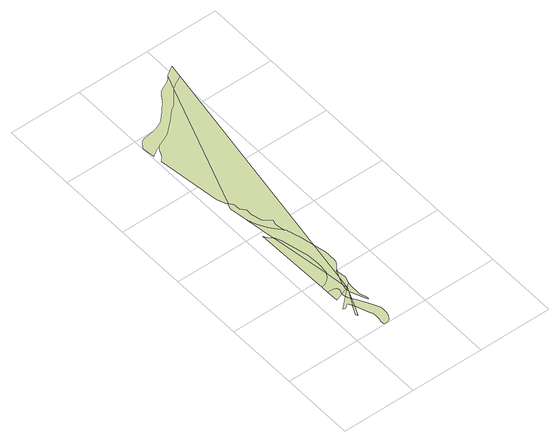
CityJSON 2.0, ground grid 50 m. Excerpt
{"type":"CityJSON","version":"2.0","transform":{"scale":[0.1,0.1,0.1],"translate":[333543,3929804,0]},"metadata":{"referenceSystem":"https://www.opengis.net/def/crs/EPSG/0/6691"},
"CityObjects":{
"landuse1":{"type":"LandUse","attributes":{"class":"204","LandUseDetailAttribute.orgLandUse":"10500","LandUseDetailAttribute.prefecture":"14","LandUseDetailAttribute.city":"14150","LandUseDetailAttribute.note":"都道府県","LandUseDetailAttribute.surveyYear":2015},"geometry":[{"type":"MultiSurface","lod":"1","boundaries":[[[0,1,2,3]]]}]},
"landuse2":{"type":"LandUse","attributes":{"class":"205","LandUseDetailAttribute.orgLandUse":"10600","LandUseDetailAttribute.prefecture":"14","LandUseDetailAttribute.city":"14150","LandUseDetailAttribute.note":"都道府県","LandUseDetailAttribute.surveyYear":2015},"geometry":[{"type":"MultiSurface","lod":"1","boundaries":[[[4,5,6,7,8,9,10,11,12,13,14,0,15]]]}]},
"landuse3":{"type":"LandUse","attributes":{"class":"205","LandUseDetailAttribute.orgLandUse":"10600","LandUseDetailAttribute.prefecture":"14","LandUseDetailAttribute.city":"14150","LandUseDetailAttribute.note":"都道府県","LandUseDetailAttribute.surveyYear":2015},"geometry":[{"type":"MultiSurface","lod":"1","boundaries":[[[15,0,3,16]]]}]},
"landuse4":{"type":"LandUse","attributes":{"class":"205","LandUseDetailAttribute.orgLandUse":"10600","LandUseDetailAttribute.prefecture":"14","LandUseDetailAttribute.city":"14150","LandUseDetailAttribute.note":"都道府県","LandUseDetailAttribute.surveyYear":2015},"geometry":[{"type":"MultiSurface","lod":"1","boundaries":[[[17,18,19,20,21,22,23,24,25,26]]]}]},
"landuse5":{"type":"LandUse","attributes":{"class":"205","LandUseDetailAttribute.orgLandUse":"10600","LandUseDetailAttribute.prefecture":"14","LandUseDetailAttribute.city":"14150","LandUseDetailAttribute.note":"都道府県","LandUseDetailAttribute.surveyYear":2015},"geometry":[{"type":"MultiSurface","lod":"1","boundaries":[[[27,28,29,30,31,32,33,34,35,36,37,38,39,40,41,42,43,44,45,46,47,16,3]]]}]},
"landuse6":{"type":"LandUse","attributes":{"class":"204","LandUseDetailAttribute.orgLandUse":"10500","LandUseDetailAttribute.prefecture":"14","LandUseDetailAttribute.city":"14150","LandUseDetailAttribute.note":"都道府県","LandUseDetailAttribute.surveyYear":2015},"geometry":[{"type":"MultiSurface","lod":"1","boundaries":[[[48,5,4,15,49]]]}]},
"landuse7":{"type":"LandUse","attributes":{"class":"204","LandUseDetailAttribute.orgLandUse":"10500","LandUseDetailAttribute.prefecture":"14","LandUseDetailAttribute.city":"14150","LandUseDetailAttribute.note":"都道府県","LandUseDetailAttribute.surveyYear":2015},"geometry":[{"type":"MultiSurface","lod":"1","boundaries":[[[50,26,51,5,48]]]}]},
"landuse8":{"type":"LandUse","attributes":{"class":"204","LandUseDetailAttribute.orgLandUse":"10500","LandUseDetailAttribute.prefecture":"14","LandUseDetailAttribute.city":"14150","LandUseDetailAttribute.note":"都道府県","LandUseDetailAttribute.surveyYear":2015},"geometry":[{"type":"MultiSurface","lod":"1","boundaries":[[[49,15,16,52]]]}]},
"landuse9":{"type":"LandUse","attributes":{"class":"204","LandUseDetailAttribute.orgLandUse":"10500","LandUseDetailAttribute.prefecture":"14","LandUseDetailAttribute.city":"14150","LandUseDetailAttribute.note":"都道府県","LandUseDetailAttribute.surveyYear":2015},"geometry":[{"type":"MultiSurface","lod":"1","boundaries":[[[53,54,55,56,57,58,24,23,22,21,20,19,18,17,26,50,59,60,61]]]}]},
"landuse10":{"type":"LandUse","attributes":{"class":"203","LandUseDetailAttribute.orgLandUse":"10400","LandUseDetailAttribute.prefecture":"14","LandUseDetailAttribute.city":"14150","LandUseDetailAttribute.note":"都道府県","LandUseDetailAttribute.surveyYear":2015},"geometry":[{"type":"MultiSurface","lod":"1","boundaries":[[[62,48,49]]]}]},
"landuse11":{"type":"LandUse","attributes":{"class":"203","LandUseDetailAttribute.orgLandUse":"10400","LandUseDetailAttribute.prefecture":"14","LandUseDetailAttribute.city":"14150","LandUseDetailAttribute.note":"都道府県","LandUseDetailAttribute.surveyYear":2015},"geometry":[{"type":"MultiSurface","lod":"1","boundaries":[[[62,49,52]]]}]},
"landuse12":{"type":"LandUse","attributes":{"class":"203","LandUseDetailAttribute.orgLandUse":"10400","LandUseDetailAttribute.prefecture":"14","LandUseDetailAttribute.city":"14150","LandUseDetailAttribute.note":"都道府県","LandUseDetailAttribute.surveyYear":2015},"geometry":[{"type":"MultiSurface","lod":"1","boundaries":[[[62,50,48]]]}]},
"landuse13":{"type":"LandUse","attributes":{"class":"203","LandUseDetailAttribute.orgLandUse":"10400","LandUseDetailAttribute.prefecture":"14","LandUseDetailAttribute.city":"14150","LandUseDetailAttribute.note":"都道府県","LandUseDetailAttribute.surveyYear":2015},"geometry":[{"type":"MultiSurface","lod":"1","boundaries":[[[61,60,59,50,62]]]}]},
"landuse14":{"type":"LandUse","attributes":{"class":"203","LandUseDetailAttribute.orgLandUse":"10400","LandUseDetailAttribute.prefecture":"14","LandUseDetailAttribute.city":"14150","LandUseDetailAttribute.note":"都道府県","LandUseDetailAttribute.surveyYear":2015},"geometry":[{"type":"MultiSurface","lod":"1","boundaries":[[[63,64,65,66,62,52,67,68,69]]]}]},
"landuse15":{"type":"LandUse","attributes":{"class":"203","LandUseDetailAttribute.orgLandUse":"10400","LandUseDetailAttribute.prefecture":"14","LandUseDetailAttribute.city":"14150","LandUseDetailAttribute.note":"都道府県","LandUseDetailAttribute.surveyYear":2015},"geometry":[{"type":"MultiSurface","lod":"1","boundaries":[[[70,71,61,62]]]}]},
"landuse16":{"type":"LandUse","attributes":{"class":"203","LandUseDetailAttribute.orgLandUse":"10400","LandUseDetailAttribute.prefecture":"14","LandUseDetailAttribute.city":"14150","LandUseDetailAttribute.note":"都道府県","LandUseDetailAttribute.surveyYear":2015},"geometry":[{"type":"MultiSurface","lod":"1","boundaries":[[[72,73,74,58,57,56,55,54,53,75]]]}]},
"landuse17":{"type":"LandUse","attributes":{"class":"203","LandUseDetailAttribute.orgLandUse":"10400","LandUseDetailAttribute.prefecture":"14","LandUseDetailAttribute.city":"14150","LandUseDetailAttribute.note":"都道府県","LandUseDetailAttribute.surveyYear":2015},"geometry":[{"type":"MultiSurface","lod":"1","boundaries":[[[76,77,78,79,70,62,66]]]}]},
"landuse18":{"type":"LandUse","attributes":{"class":"203","LandUseDetailAttribute.orgLandUse":"10400","LandUseDetailAttribute.prefecture":"14","LandUseDetailAttribute.city":"14150","LandUseDetailAttribute.note":"都道府県","LandUseDetailAttribute.surveyYear":2015},"geometry":[{"type":"MultiSurface","lod":"1","boundaries":[[[80,81,82,83,84,75,53]]]}]},
"landuse19":{"type":"LandUse","attributes":{"class":"204","LandUseDetailAttribute.orgLandUse":"10500","LandUseDetailAttribute.prefecture":"14","LandUseDetailAttribute.city":"14150","LandUseDetailAttribute.note":"都道府県","LandUseDetailAttribute.surveyYear":2015},"geometry":[{"type":"MultiSurface","lod":"1","boundaries":[[[85,86,87,88,89,90,75,84,83,82,81,80,53,61,71,70,91,92,93,94,95,96,97,98]]]}]},
"landuse20":{"type":"LandUse","attributes":{"class":"204","LandUseDetailAttribute.orgLandUse":"10500","LandUseDetailAttribute.prefecture":"14","LandUseDetailAttribute.city":"14150","LandUseDetailAttribute.note":"都道府県","LandUseDetailAttribute.surveyYear":2015},"geometry":[{"type":"MultiSurface","lod":"1","boundaries":[[[99,100,101,102,103,91,70,79,78]]]}]},
"landuse21":{"type":"LandUse","attributes":{"class":"203","LandUseDetailAttribute.orgLandUse":"10400","LandUseDetailAttribute.prefecture":"14","LandUseDetailAttribute.city":"14150","LandUseDetailAttribute.note":"都道府県","LandUseDetailAttribute.surveyYear":2015},"geometry":[{"type":"MultiSurface","lod":"1","boundaries":[[[104,105,106,107,108,109,110,111,112,113,90,89,88,87,86,85,98]]]}]},
"landuse22":{"type":"LandUse","attributes":{"class":"203","LandUseDetailAttribute.orgLandUse":"10400","LandUseDetailAttribute.prefecture":"14","LandUseDetailAttribute.city":"14150","LandUseDetailAttribute.note":"都道府県","LandUseDetailAttribute.surveyYear":2015},"geometry":[{"type":"MultiSurface","lod":"1","boundaries":[[[114,115,116,117,118,119,120,121,122,123,124,125,126,127,128,129,130,131,132,133,134,135,136,112]]]}]},
"landuse23":{"type":"LandUse","attributes":{"class":"203","LandUseDetailAttribute.orgLandUse":"10400","LandUseDetailAttribute.prefecture":"14","LandUseDetailAttribute.city":"14150","LandUseDetailAttribute.note":"都道府県","LandUseDetailAttribute.surveyYear":2015},"geometry":[{"type":"MultiSurface","lod":"1","boundaries":[[[137,138,139,140,141,142,114,112,111,110,109,108,107,106,105,104,98,97,96,95,94,93,92,91]]]}]},
"landuse24":{"type":"LandUse","attributes":{"class":"204","LandUseDetailAttribute.orgLandUse":"10500","LandUseDetailAttribute.prefecture":"14","LandUseDetailAttribute.city":"14150","LandUseDetailAttribute.note":"都道府県","LandUseDetailAttribute.surveyYear":2015},"geometry":[{"type":"MultiSurface","lod":"1","boundaries":[[[143,144,145,146,147,148,149,150,151,152,153,154,155,156,157,158,159,160,161,162,163,164,165,166,167,168,169,170,171,172,173,174,130,129,128,127,126,125,124,123,122,121,120,119,118,117,116,115,114]]]}]},
"landuse25":{"type":"LandUse","attributes":{"class":"204","LandUseDetailAttribute.orgLandUse":"10500","LandUseDetailAttribute.prefecture":"14","LandUseDetailAttribute.city":"14150","LandUseDetailAttribute.note":"都道府県","LandUseDetailAttribute.surveyYear":2015},"geometry":[{"type":"MultiSurface","lod":"1","boundaries":[[[175,176,177,178,179,143,114,142,141,140,139,138,137]]]}]}
},
"vertices":[
[154,233,0],[121,167,0],[128,153,0],[159,223,0],
[177,285,0],[168,312,0],[95,246,0],[101,242,0],[108,241,0],[124,248,0],[130,257,0],[136,258,0],[140,257,0],[141,257,0],[152,240,0],[180,282,0],
[183,278,0],
[165,343,0],[170,361,0],[174,375,0],[168,393,0],[153,399,0],[148,399,0],[125,399,0],[110,400,0],[112,321,0],[165,339,0],
[171,192,0],[198,127,0],[205,108,0],[208,83,0],[204,52,0],[201,38,0],[201,21,0],[202,11,0],[206,8,0],[208,5,0],[226,5,0],[242,11,0],[259,37,0],[269,61,0],[270,72,0],[270,105,0],[266,124,0],[259,140,0],[242,175,0],[230,198,0],[199,255,0],
[205,345,0],[207,335,0],
[204,351,0],[165,320,0],
[207,333,0],
[195,517,0],[184,495,0],[164,473,0],[150,465,0],[130,454,0],[109,452,0],[203,357,0],[207,373,0],[213,390,0],
[218,356,0],
[259,225,0],[241,282,0],[243,365,0],[248,382,0],[208,329,0],[244,236,0],[256,215,0],
[231,438,0],[221,412,0],
[108,954,0],[103,961,0],[98,969,0],[138,922,0],
[263,431,0],[254,486,0],[257,502,0],[256,501,0],
[202,531,0],[207,603,0],[203,693,0],[159,883,0],[139,920,0],
[216,944,0],[183,980,0],[163,1007,0],[128,1072,0],[110,1122,0],[109,1126,0],[279,737,0],[279,738,0],[260,833,0],[249,869,0],[239,900,0],[235,911,0],[233,920,0],[231,923,0],
[281,534,0],[294,553,0],[299,567,0],[298,624,0],[297,652,0],
[221,947,0],[214,999,0],[221,1030,0],[175,1076,0],[154,1147,0],[157,1190,0],[129,1224,0],[129,1264,0],[107,1293,0],[91,1251,0],
[430,2174,0],[420,2164,0],[404,2146,0],[386,2121,0],[369,2099,0],[357,2087,0],[345,2076,0],[323,2061,0],[300,2041,0],[282,2021,0],[262,2000,0],[222,1967,0],[179,1929,0],[169,1923,0],[156,1917,0],[118,1902,0],[89,1890,0],[72,1868,0],[47,1817,0],[22,1789,0],[21,1788,0],[77,1360,0],[98,1304,0],
[522,2234,0],[513,2228,0],[492,2216,0],[469,2204,0],[452,2192,0],[434,2179,0],
[467,2275,0],[458,2265,0],[434,2244,0],[401,2229,0],[366,2209,0],[357,2199,0],[348,2186,0],[341,2173,0],[322,2145,0],[269,2087,0],[223,2039,0],[212,2030,0],[196,2021,0],[185,2015,0],[173,2009,0],[152,2001,0],[134,1996,0],[106,1994,0],[75,1990,0],[60,1987,0],[44,1981,0],[37,1977,0],[31,1972,0],[26,1967,0],[20,1959,0],[9,1938,0],[3,1927,0],[13,1845,0],[26,1855,0],[37,1863,0],[58,1876,0],[77,1885,0],
[536,2324,0],[529,2320,0],[528,2320,0],[503,2303,0],[476,2285,0]
]}
